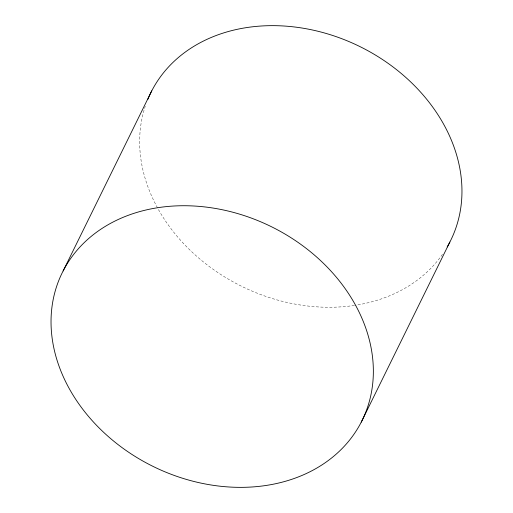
<?xml version="1.0" encoding="UTF-8"?>
<svg xmlns="http://www.w3.org/2000/svg" width="513" height="513" viewBox="0 0 513 513"><rect width="100%" height="100%" fill="white"/><g stroke="black" fill="none" stroke-linecap="round" stroke-linejoin="round"><path stroke-width="0.38" stroke-dasharray="2.56 1.92" d="M442.462 254.313A167.135 133.656 26.2 0 1 355.22 305.293M354.451 305.408A167.135 133.656 26.2 0 1 191.163 251.21A167.135 133.656 26.2 0 1 145.275 106.262"/><path stroke-width="0.77" d="M63.137 270.954L151.745 90.865M361.255 422.135A167.135 133.656 26.2 0 0 190.721 205.86A167.135 133.656 26.2 0 0 84.607 411.631A167.135 133.656 26.2 0 0 361.255 422.135L449.863 242.046M147.757 99.535A167.135 133.656 26.2 0 1 359.844 46.548A167.135 133.656 26.2 0 1 447.182 246.933"/></g></svg>
